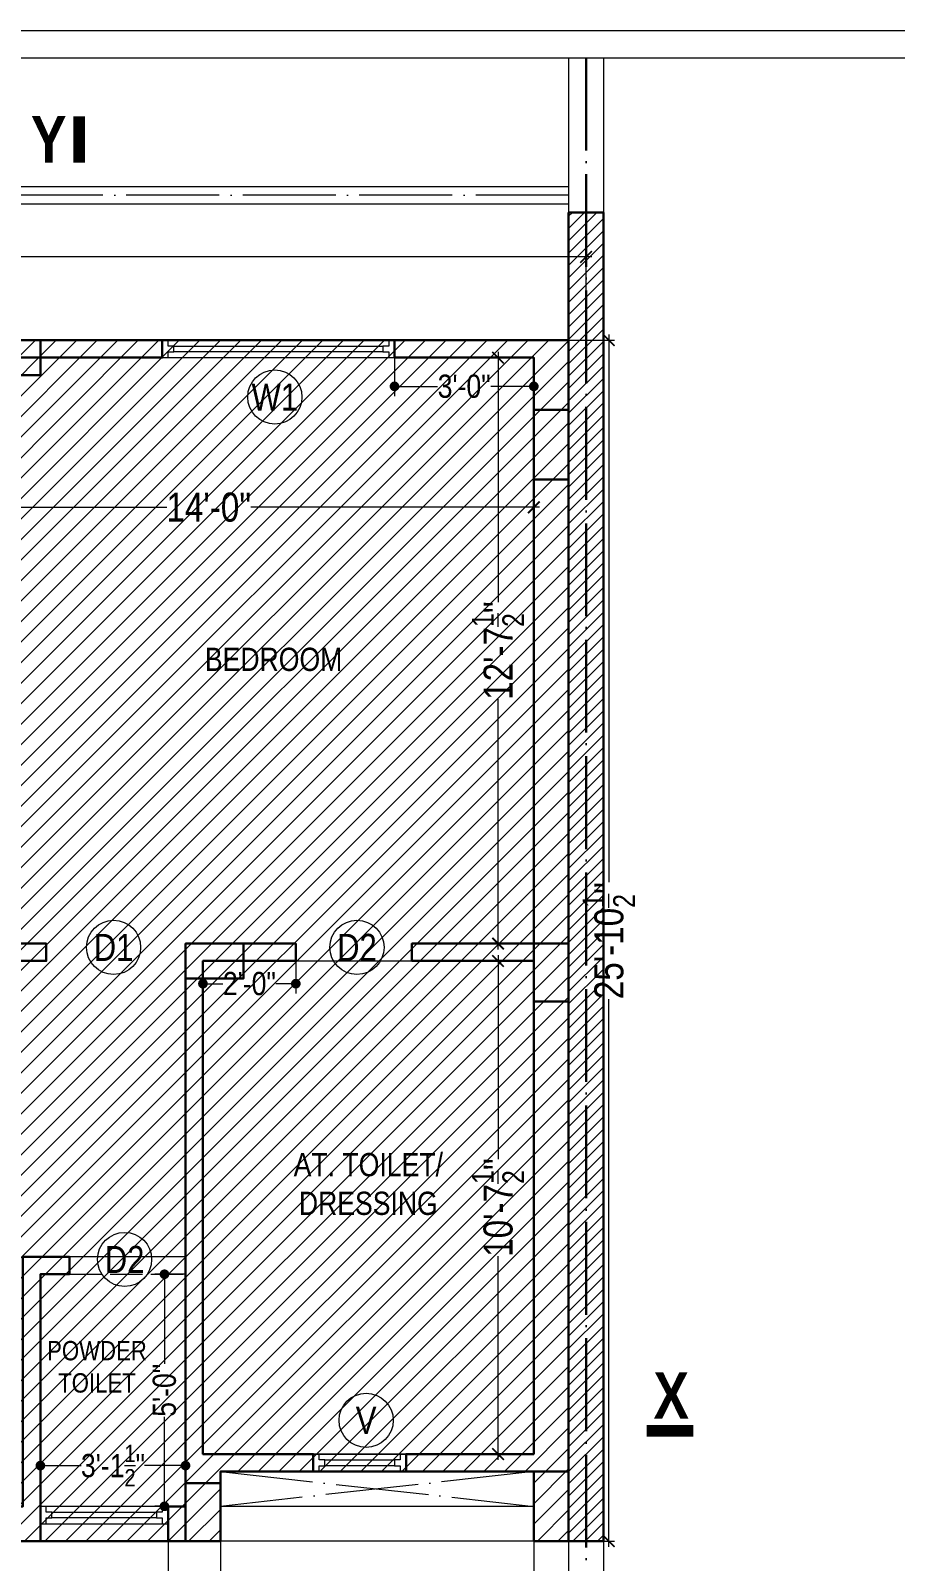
# Model space of a CAD drawing. Header units: millimetres. Extents: x 56222 to 163527, y -177397 to -121287.
# Drawn here: x 159603.4 to 159826.8, y -176637.9 to -176242.2 of the extents above; entities that cross this region are included whole.
import ezdxf

# ---------------------------------------------------------------- set-up
doc = ezdxf.new("R2010")
doc.units = ezdxf.units.MM
doc.header["$MEASUREMENT"] = 0
doc.header["$PDMODE"] = 35
doc.linetypes.add('ACAD_ISO02W100', pattern=[15, 12, -3])
doc.linetypes.add('ACAD_ISO04W100', pattern=[30, 24, -3, 0, -3])
doc.layers.get('Defpoints').update_dxf_attribs({"color": 220})
for name, color, linetype, lineweight in [('COLUMN', 1, 'Continuous', 30), ('FIRST FLOOR ( DIM )', 250, 'Continuous', 9), ('GROUND FLOOR', 7, 'Continuous', 9), ('GROUND FLOOR  ( HATCH )', 251, 'Continuous', 9), ('GROUND FLOOR ( DW_RAIL )', 7, 'Continuous', 9), ('SECOND FLOOR', 7, 'Continuous', 9), ('SECOND FLOOR  ( PLINE )', 251, 'Continuous', 30), ('SECOND FLOOR ( DIM )', 7, 'Continuous', 9), ('SECOND FLOOR ( DW_RAIL )', 7, 'Continuous', 9), ('SECOND FLOOR ( PLine )', 7, 'Continuous', 30), ('SECOND FLOOR ( TEXT )', 7, 'Continuous', 9), ('SECTION', 7, 'Continuous', 9), ('X_PLOT', 1, 'Continuous', 9), ('X_SHEET', 7, 'Continuous', 9), ('XX~SLAB ( HATCH )', 7, 'Continuous', 9)]:
    doc.layers.add(name, color=color, linetype=linetype, lineweight=lineweight)
doc.layers.add('XX~SLAB ( PLINE )', color=251, linetype='Continuous', plot=False)
doc.styles.add('Cn BT~6', font='swissc.ttf', dxfattribs={"height": 6})
doc.styles.add("Cn_BT_0'-0", font='swissc.ttf')
doc.styles.add('Cn_BT_7', font='swissc.ttf', dxfattribs={"height": 7})
doc.styles.add('Cn_BT_7½', font='swissc.ttf', dxfattribs={"height": 7.5})
doc.styles.add('KATHA', font='swissc.ttf')
doc.dimstyles.new('Cn BT~6', dxfattribs={"dimtxt": 0.18, "dimasz": 2.5, "dimexe": 2.5, "dimexo": 0, "dimgap": 0.09, "dimtad": 0, "dimdec": 3, "dimzin": 3, "dimdsep": 46, "dimlunit": 4, "dimtxsty": 'Cn BT~6', "dimblk": 'DOT', "dimcen": 0.09, "dimdle": 2, "dimclrd": 250, "dimclre": 250, "dimclrt": 5, "dimadec": 0, "dimazin": 0, "dimtfac": 0.75, "dimtdec": 3, "dimtofl": 0, "dimtmove": 0, "dimatfit": 3, "dimfxl": 1, "dimtolj": 1, "dimtzin": 0, "dimlwd": 15, "dimlwe": 15, "dimarcsym": 0})
doc.dimstyles.new('Cn_BT_7½', dxfattribs={"dimtxt": 9, "dimasz": 3, "dimexe": 1.5, "dimexo": 0, "dimgap": 0.09, "dimtad": 0, "dimdec": 3, "dimzin": 3, "dimdsep": 46, "dimlunit": 4, "dimtxsty": 'Cn_BT_7½', "dimblk": 'ARCHTICK', "dimcen": 0.09, "dimdle": 1.5, "dimclrd": 251, "dimclre": 251, "dimclrt": 14, "dimadec": 0, "dimazin": 0, "dimtfac": 0.75, "dimtdec": 3, "dimtofl": 0, "dimtmove": 0, "dimatfit": 3, "dimfxl": 0, "dimtolj": 1, "dimtzin": 0, "dimlwd": 15, "dimlwe": 15, "dimarcsym": 0})

# ---------------------------------------------------------------- blocks, each defined once
blk = doc.blocks.new('_ArchTick')
at = {"color": 0, "linetype": 'ByBlock', "const_width": 0.15}
blk.add_lwpolyline([(-0.5, -0.5), (0.5, 0.5)], dxfattribs=at)
blk = doc.blocks.new('*D356')
at = {"layer": 'Defpoints', "color": 0, "transparency": 16777216}
for p in [(159742.38, -176322.2), (159737.88, -176632.7), (159752.76, -176632.7)]:
    blk.add_point(p, dxfattribs=at)
at = {"layer": 'SECOND FLOOR ( DIM )', "color": 251, "lineweight": 15, "transparency": 16777216}
for p, q in [((159752.76, -176320.7), (159752.76, -176462.3)), ((159742.38, -176322.2), (159754.26, -176322.2)), ((159752.76, -176634.2), (159752.76, -176492.6)), ((159737.88, -176632.7), (159754.26, -176632.7))]:
    blk.add_line(p, q, dxfattribs=at)
at = {"layer": 'SECOND FLOOR ( DIM )', "color": 251, "lineweight": 15, "transparency": 16777216, "xscale": 3, "yscale": 3, "zscale": 3}
for p, rotation in [((159752.76, -176322.2), 90), ((159752.76, -176632.7), 270)]:
    blk.add_blockref('_ArchTick', p, dxfattribs=dict(at, rotation=rotation))
at = {"layer": 'SECOND FLOOR ( DIM )', "color": 14, "transparency": 16777216, "insert": (159752.76, -176477.45), "char_height": 7.5, "attachment_point": 5, "rotation": 90, "style": 'Cn_BT_7½'}
blk.add_mtext('\\A1;25\'-10{\\H0.750000x;\\S1/2;}"', dxfattribs=at)
blk = doc.blocks.new('*D355')
at = {"layer": 'Defpoints', "color": 0, "transparency": 16777216}
for p in [(159733.38, -176482.7), (159724.13, -176610.2), (159733.38, -176610.2)]:
    blk.add_point(p, dxfattribs=at)
at = {"layer": 'SECOND FLOOR ( DIM )', "color": 251, "lineweight": 15, "transparency": 16777216}
for p, q in [((159733.38, -176482.7), (159722.63, -176482.7)), ((159724.13, -176481.2), (159724.13, -176533.92)), ((159724.13, -176611.7), (159724.13, -176558.98)), ((159733.38, -176610.2), (159722.63, -176610.2))]:
    blk.add_line(p, q, dxfattribs=at)
at = {"layer": 'SECOND FLOOR ( DIM )', "color": 251, "lineweight": 15, "transparency": 16777216, "xscale": 3, "yscale": 3, "zscale": 3}
for p, rotation in [((159724.13, -176482.7), 90), ((159724.13, -176610.2), 270)]:
    blk.add_blockref('_ArchTick', p, dxfattribs=dict(at, rotation=rotation))
at = {"layer": 'SECOND FLOOR ( DIM )', "color": 14, "transparency": 16777216, "insert": (159724.13, -176546.45), "char_height": 7.5, "attachment_point": 5, "rotation": 90, "style": 'Cn_BT_7½'}
blk.add_mtext('\\A1;10\'-7{\\H0.750000x;\\S1/2;}"', dxfattribs=at)
blk = doc.blocks.new('*D354')
at = {"layer": 'Defpoints', "color": 0, "transparency": 16777216}
for p in [(159733.38, -176326.7), (159724.13, -176478.2), (159733.38, -176478.2)]:
    blk.add_point(p, dxfattribs=at)
at = {"layer": 'SECOND FLOOR ( DIM )', "color": 251, "lineweight": 15, "transparency": 16777216}
for p, q in [((159733.38, -176326.7), (159722.63, -176326.7)), ((159724.13, -176325.2), (159724.13, -176389.92)), ((159724.13, -176479.7), (159724.13, -176414.98)), ((159733.38, -176478.2), (159722.63, -176478.2))]:
    blk.add_line(p, q, dxfattribs=at)
at = {"layer": 'SECOND FLOOR ( DIM )', "color": 251, "lineweight": 15, "transparency": 16777216, "xscale": 3, "yscale": 3, "zscale": 3}
for p, rotation in [((159724.13, -176326.7), 90), ((159724.13, -176478.2), 270)]:
    blk.add_blockref('_ArchTick', p, dxfattribs=dict(at, rotation=rotation))
at = {"layer": 'SECOND FLOOR ( DIM )', "color": 14, "transparency": 16777216, "insert": (159724.13, -176402.45), "char_height": 7.5, "attachment_point": 5, "rotation": 90, "style": 'Cn_BT_7½'}
blk.add_mtext('\\A1;12\'-7{\\H0.750000x;\\S1/2;}"', dxfattribs=at)
blk = doc.blocks.new('*D353')
at = {"layer": 'Defpoints', "color": 0, "transparency": 16777216}
for p in [(159565.38, -176355.2), (159733.38, -176355.2), (159733.38, -176365.4)]:
    blk.add_point(p, dxfattribs=at)
at = {"layer": 'SECOND FLOOR ( DIM )', "color": 251, "lineweight": 15, "transparency": 16777216}
for p, q in [((159565.38, -176355.2), (159565.38, -176366.9)), ((159733.38, -176355.2), (159733.38, -176366.9)), ((159563.88, -176365.4), (159638.52, -176365.4)), ((159734.88, -176365.4), (159660.24, -176365.4))]:
    blk.add_line(p, q, dxfattribs=at)
at = {"layer": 'SECOND FLOOR ( DIM )', "color": 251, "lineweight": 15, "transparency": 16777216, "xscale": 3, "yscale": 3, "zscale": 3, "rotation": 180}
blk.add_blockref('_ArchTick', (159565.38, -176365.4), dxfattribs=at)
at = {"layer": 'SECOND FLOOR ( DIM )', "color": 251, "lineweight": 15, "transparency": 16777216, "xscale": 3, "yscale": 3, "zscale": 3}
blk.add_blockref('_ArchTick', (159733.38, -176365.4), dxfattribs=at)
at = {"layer": 'SECOND FLOOR ( DIM )', "color": 14, "transparency": 16777216, "insert": (159649.38, -176365.4), "char_height": 7.5, "attachment_point": 5, "style": 'Cn_BT_7½'}
blk.add_mtext('\\A1;14\'-0"', dxfattribs=at)
blk = doc.blocks.new('*D351')
at = {"layer": 'Defpoints', "color": 0, "transparency": 16777216}
for p in [(159341.88, -176300.64), (159341.88, -176322.2), (159746.88, -176322.2)]:
    blk.add_point(p, dxfattribs=at)
at = {"layer": 'SECOND FLOOR ( DIM )', "color": 251, "lineweight": 15, "transparency": 16777216}
for p, q in [((159340.38, -176300.64), (159528.84, -176300.64)), ((159341.88, -176322.2), (159341.88, -176299.14)), ((159748.38, -176300.64), (159550.91, -176300.64)), ((159746.88, -176322.2), (159746.88, -176299.14))]:
    blk.add_line(p, q, dxfattribs=at)
at = {"layer": 'SECOND FLOOR ( DIM )', "color": 251, "lineweight": 15, "transparency": 16777216, "xscale": 3, "yscale": 3, "zscale": 3, "rotation": 180}
blk.add_blockref('_ArchTick', (159341.88, -176300.64), dxfattribs=at)
at = {"layer": 'SECOND FLOOR ( DIM )', "color": 251, "lineweight": 15, "transparency": 16777216, "xscale": 3, "yscale": 3, "zscale": 3}
blk.add_blockref('_ArchTick', (159746.88, -176300.64), dxfattribs=at)
at = {"layer": 'SECOND FLOOR ( DIM )', "color": 14, "transparency": 16777216, "insert": (159539.88, -176300.64), "char_height": 7.5, "attachment_point": 5, "style": 'Cn_BT_7½'}
blk.add_mtext('\\A1;33\'-9"', dxfattribs=at)
blk = doc.blocks.new('*D346')
at = {"layer": 'Defpoints', "color": 0, "transparency": 16777216}
for p in [(159638.88, -176632.7), (159652.38, -176632.7), (159652.38, -176644.87)]:
    blk.add_point(p, dxfattribs=at)
at = {"layer": 'SECOND FLOOR ( DIM )', "color": 251, "lineweight": 15, "transparency": 16777216}
for p, q in [((159638.88, -176632.7), (159638.88, -176646.37)), ((159652.38, -176632.7), (159652.38, -176646.37)), ((159637.38, -176644.87), (159653.88, -176644.87)), ((159645.63, -176644.87), (159645.85, -176654.15)), ((159645.85, -176654.15), (159646.03, -176654.15))]:
    blk.add_line(p, q, dxfattribs=at)
at = {"layer": 'SECOND FLOOR ( DIM )', "color": 251, "lineweight": 15, "transparency": 16777216, "xscale": 3, "yscale": 3, "zscale": 3, "rotation": 180}
blk.add_blockref('_ArchTick', (159638.88, -176644.87), dxfattribs=at)
at = {"layer": 'SECOND FLOOR ( DIM )', "color": 251, "lineweight": 15, "transparency": 16777216, "xscale": 3, "yscale": 3, "zscale": 3}
blk.add_blockref('_ArchTick', (159652.38, -176644.87), dxfattribs=at)
at = {"layer": 'SECOND FLOOR ( DIM )', "color": 14, "transparency": 16777216, "insert": (159656.08, -176654.15), "char_height": 7.5, "attachment_point": 5, "style": 'Cn_BT_7½'}
blk.add_mtext('\\A1;1\'-1{\\H0.750000x;\\S1/2;}"', dxfattribs=at)
blk = doc.blocks.new('*D345')
at = {"layer": 'Defpoints', "color": 0, "transparency": 16777216}
for p in [(159652.38, -176632.7), (159733.38, -176632.7), (159733.38, -176644.87)]:
    blk.add_point(p, dxfattribs=at)
at = {"layer": 'SECOND FLOOR ( DIM )', "color": 251, "lineweight": 15, "transparency": 16777216}
for p, q in [((159652.38, -176632.7), (159652.38, -176646.37)), ((159733.38, -176632.7), (159733.38, -176646.37)), ((159650.88, -176644.87), (159684.36, -176644.87)), ((159734.88, -176644.87), (159701.39, -176644.87))]:
    blk.add_line(p, q, dxfattribs=at)
at = {"layer": 'SECOND FLOOR ( DIM )', "color": 251, "lineweight": 15, "transparency": 16777216, "xscale": 3, "yscale": 3, "zscale": 3, "rotation": 180}
blk.add_blockref('_ArchTick', (159652.38, -176644.87), dxfattribs=at)
at = {"layer": 'SECOND FLOOR ( DIM )', "color": 251, "lineweight": 15, "transparency": 16777216, "xscale": 3, "yscale": 3, "zscale": 3}
blk.add_blockref('_ArchTick', (159733.38, -176644.87), dxfattribs=at)
at = {"layer": 'SECOND FLOOR ( DIM )', "color": 14, "transparency": 16777216, "insert": (159692.88, -176644.87), "char_height": 7.5, "attachment_point": 5, "style": 'Cn_BT_7½'}
blk.add_mtext('\\A1;6\'-9"', dxfattribs=at)
blk = doc.blocks.new('*D344')
at = {"layer": 'Defpoints', "color": 0, "transparency": 16777216}
for p in [(159733.38, -176632.7), (159742.38, -176632.7), (159742.38, -176644.87)]:
    blk.add_point(p, dxfattribs=at)
at = {"layer": 'SECOND FLOOR ( DIM )', "color": 251, "lineweight": 15, "transparency": 16777216}
for p, q in [((159733.38, -176632.7), (159733.38, -176646.37)), ((159742.38, -176632.7), (159742.38, -176646.37)), ((159731.88, -176644.87), (159734.22, -176644.87)), ((159743.88, -176644.87), (159741.53, -176644.87))]:
    blk.add_line(p, q, dxfattribs=at)
at = {"layer": 'SECOND FLOOR ( DIM )', "color": 251, "lineweight": 15, "transparency": 16777216, "xscale": 3, "yscale": 3, "zscale": 3, "rotation": 180}
blk.add_blockref('_ArchTick', (159733.38, -176644.87), dxfattribs=at)
at = {"layer": 'SECOND FLOOR ( DIM )', "color": 251, "lineweight": 15, "transparency": 16777216, "xscale": 3, "yscale": 3, "zscale": 3}
blk.add_blockref('_ArchTick', (159742.38, -176644.87), dxfattribs=at)
at = {"layer": 'SECOND FLOOR ( DIM )', "color": 14, "transparency": 16777216, "insert": (159737.88, -176644.87), "char_height": 7.5, "attachment_point": 5, "style": 'Cn_BT_7½'}
blk.add_mtext('\\A1;9"', dxfattribs=at)
blk = doc.blocks.new('_Dot')
at = {"color": 0, "linetype": 'ByBlock', "lineweight": -2}
blk.add_line((-0.5, 0), (-1, 0), dxfattribs=at)
at = {"color": 0, "linetype": 'ByBlock', "const_width": 0.5}
blk.add_lwpolyline([(-0.25, 0, 1), (0.25, 0, 1)], format="xyb", close=True, dxfattribs=at)
blk = doc.blocks.new('*D341')
at = {"layer": 'Defpoints', "color": 0, "transparency": 16777216}
for p in [(159605.88, -176605.7), (159643.38, -176605.7), (159643.38, -176613.17)]:
    blk.add_point(p, dxfattribs=at)
at = {"layer": 'SECOND FLOOR ( DIM )', "color": 250, "lineweight": 15, "transparency": 16777216}
for p, q in [((159605.88, -176605.7), (159605.88, -176615.67)), ((159643.38, -176605.7), (159643.38, -176615.67)), ((159608.38, -176613.17), (159616.43, -176613.17)), ((159640.88, -176613.17), (159632.82, -176613.17))]:
    blk.add_line(p, q, dxfattribs=at)
at = {"layer": 'SECOND FLOOR ( DIM )', "color": 250, "lineweight": 15, "transparency": 16777216, "xscale": 2.5, "yscale": 2.5, "zscale": 2.5, "rotation": 180}
blk.add_blockref('_Dot', (159605.88, -176613.17), dxfattribs=at)
at = {"layer": 'SECOND FLOOR ( DIM )', "color": 250, "lineweight": 15, "transparency": 16777216, "xscale": 2.5, "yscale": 2.5, "zscale": 2.5}
blk.add_blockref('_Dot', (159643.38, -176613.17), dxfattribs=at)
at = {"layer": 'SECOND FLOOR ( DIM )', "color": 5, "transparency": 16777216, "insert": (159624.63, -176613.17), "char_height": 6, "attachment_point": 5, "style": 'Cn BT~6'}
blk.add_mtext('\\A1;3\'-1{\\H0.750000x;\\S1/2;}"', dxfattribs=at)
blk = doc.blocks.new('*D340')
at = {"layer": 'Defpoints', "color": 0, "transparency": 16777216}
for p in [(159637.94, -176563.7), (159643.38, -176563.7), (159643.38, -176623.7)]:
    blk.add_point(p, dxfattribs=at)
at = {"layer": 'SECOND FLOOR ( DIM )', "color": 250, "lineweight": 15, "transparency": 16777216}
for p, q in [((159643.38, -176563.7), (159635.44, -176563.7)), ((159637.94, -176566.2), (159637.94, -176586.85)), ((159637.94, -176621.2), (159637.94, -176600.55)), ((159643.38, -176623.7), (159635.44, -176623.7))]:
    blk.add_line(p, q, dxfattribs=at)
at = {"layer": 'SECOND FLOOR ( DIM )', "color": 250, "lineweight": 15, "transparency": 16777216, "xscale": 2.5, "yscale": 2.5, "zscale": 2.5}
for p, rotation in [((159637.94, -176563.7), 90), ((159637.94, -176623.7), 270)]:
    blk.add_blockref('_Dot', p, dxfattribs=dict(at, rotation=rotation))
at = {"layer": 'SECOND FLOOR ( DIM )', "color": 5, "transparency": 16777216, "insert": (159637.94, -176593.7), "char_height": 6, "attachment_point": 5, "rotation": 90, "style": 'Cn BT~6'}
blk.add_mtext('\\A1;5\'-0"', dxfattribs=at)
blk = doc.blocks.new('*D338')
at = {"layer": 'Defpoints', "color": 0, "transparency": 16777216}
for p in [(159647.88, -176482.7), (159671.88, -176482.7), (159671.88, -176488.57)]:
    blk.add_point(p, dxfattribs=at)
at = {"layer": 'SECOND FLOOR ( DIM )', "color": 250, "lineweight": 15, "transparency": 16777216}
for p, q in [((159647.88, -176482.7), (159647.88, -176491.07)), ((159671.88, -176482.7), (159671.88, -176491.07)), ((159650.38, -176488.57), (159653.05, -176488.57)), ((159669.38, -176488.57), (159666.7, -176488.57))]:
    blk.add_line(p, q, dxfattribs=at)
at = {"layer": 'SECOND FLOOR ( DIM )', "color": 250, "lineweight": 15, "transparency": 16777216, "xscale": 2.5, "yscale": 2.5, "zscale": 2.5, "rotation": 180}
blk.add_blockref('_Dot', (159647.88, -176488.57), dxfattribs=at)
at = {"layer": 'SECOND FLOOR ( DIM )', "color": 250, "lineweight": 15, "transparency": 16777216, "xscale": 2.5, "yscale": 2.5, "zscale": 2.5}
blk.add_blockref('_Dot', (159671.88, -176488.57), dxfattribs=at)
at = {"layer": 'SECOND FLOOR ( DIM )', "color": 5, "transparency": 16777216, "insert": (159659.88, -176488.57), "char_height": 6, "attachment_point": 5, "style": 'Cn BT~6'}
blk.add_mtext('\\A1;2\'-0"', dxfattribs=at)
blk = doc.blocks.new('*D334')
at = {"layer": 'Defpoints', "color": 0, "transparency": 16777216}
for p in [(159697.38, -176326.7), (159733.38, -176326.7), (159733.38, -176334.13)]:
    blk.add_point(p, dxfattribs=at)
at = {"layer": 'FIRST FLOOR ( DIM )', "color": 250, "lineweight": 15, "transparency": 16777216}
for p, q in [((159697.38, -176326.7), (159697.38, -176336.63)), ((159733.38, -176326.7), (159733.38, -176336.63)), ((159699.88, -176334.13), (159708.52, -176334.13)), ((159730.88, -176334.13), (159722.24, -176334.13))]:
    blk.add_line(p, q, dxfattribs=at)
at = {"layer": 'FIRST FLOOR ( DIM )', "color": 250, "lineweight": 15, "transparency": 16777216, "xscale": 2.5, "yscale": 2.5, "zscale": 2.5, "rotation": 180}
blk.add_blockref('_Dot', (159697.38, -176334.13), dxfattribs=at)
at = {"layer": 'FIRST FLOOR ( DIM )', "color": 250, "lineweight": 15, "transparency": 16777216, "xscale": 2.5, "yscale": 2.5, "zscale": 2.5}
blk.add_blockref('_Dot', (159733.38, -176334.13), dxfattribs=at)
at = {"layer": 'FIRST FLOOR ( DIM )', "color": 5, "transparency": 16777216, "insert": (159715.38, -176334.13), "char_height": 6, "attachment_point": 5, "style": 'Cn BT~6'}
blk.add_mtext('\\A1;3\'-0"', dxfattribs=at)

msp = doc.modelspace()

# ---------------------------------------------------------------- hatches: boundary and pattern name
at = {"layer": 'GROUND FLOOR  ( HATCH )'}
h = msp.add_hatch(dxfattribs=at)
h.set_pattern_fill('ANSI31', color=6, scale=18, style=0)
h.set_pattern_definition([(45, (43210.6903, -14013.5263), (-1.590990258, 1.590990258), [])])
h.paths.add_polyline_path([(159751.3762, -176289.2007), (159742.37621, -176289.2007), (159742.37621, -176632.70071), (159751.3762, -176632.70071)])
at = {"layer": 'XX~SLAB ( HATCH )'}
h = msp.add_hatch(dxfattribs=at)
h.set_pattern_fill('ANSI31', color=256, scale=30, style=0)
h.set_pattern_definition([(45, (159341.8762, -176632.7007), (-2.65165, 2.65165), [])])
h.paths.add_polyline_path([(159341.87621, -176322.2007), (159742.3762, -176322.2007), (159742.3762, -176632.70071), (159733.37621, -176632.7007), (159733.37621, -176614.7007), (159652.37621, -176614.7007), (159652.37621, -176632.7007), (159601.37621, -176632.7007), (159574.37621, -176632.7007), (159496.37621, -176632.7007), (159496.37621, -176530.7007), (159341.87621, -176530.7007)])

# ---------------------------------------------------------------- linework, layer by layer
at = {"layer": 'COLUMN'}
for points in [[(159596.87621, -176322.2007), (159605.87621, -176322.2007), (159605.87621, -176331.2007), (159596.87621, -176331.2007)], [(159733.37621, -176340.2007), (159742.37621, -176340.2007), (159742.37621, -176358.2007), (159733.37621, -176358.2007)], [(159658.37621, -176478.2007), (159658.37621, -176487.2007), (159643.37621, -176487.2007), (159643.37621, -176478.2007)], [(159733.3762, -176478.2007), (159742.3762, -176478.2007), (159742.3762, -176493.2007), (159733.3762, -176493.2007)], [(159733.37621, -176614.7007), (159742.37621, -176614.7007), (159742.37621, -176632.7007), (159733.37621, -176632.7007)], [(159643.37621, -176617.70071), (159652.37621, -176617.70071), (159652.37621, -176632.7007), (159643.37621, -176632.7007)]]:
    msp.add_lwpolyline(points, close=True, dxfattribs=at)
at = {"layer": 'FIRST FLOOR ( DIM )', "color": 5}
for centre in [(159666.4516, -176336.89263), (159624.78423, -176479.18488), (159687.66838, -176479.18488), (159627.62785, -176559.86975), (159690.04932, -176601.45593)]:
    msp.add_circle(centre, 7, dxfattribs=at)
at = {"layer": 'GROUND FLOOR'}
for p, q in [((159742.3762, -176249.15184), (159742.3762, -176770.08465)), ((159742.37621, -176249.15184), (159742.37621, -176346.2007)), ((159751.37621, -176249.15184), (159751.37621, -176770.08465)), ((159242.12621, -176282.4507), (159742.3762, -176282.4507)), ((159246.62621, -176286.9507), (159742.3762, -176286.9507)), ((159676.37621, -176610.2007), (159676.37621, -176614.7007)), ((159700.37621, -176610.2007), (159700.37621, -176614.7007))]:
    msp.add_line(p, q, dxfattribs=at)
at = {"layer": 'GROUND FLOOR', "color": 1, "linetype": 'ACAD_ISO04W100'}
msp.add_line((159746.87621, -176249.15184), (159746.87621, -176632.7007), dxfattribs=at)
msp.add_lwpolyline([(159742.3762, -176284.7007), (159244.37621, -176284.7007), (159244.37621, -176747.2007), (159742.37621, -176747.2007)], dxfattribs=at)
at = {"layer": 'GROUND FLOOR', "color": 6, "lineweight": 30}
msp.add_lwpolyline([(159751.3762, -176289.2007), (159742.37621, -176289.2007), (159742.37621, -176632.70071), (159751.3762, -176632.70071)], close=True, dxfattribs=at)
at = {"layer": 'GROUND FLOOR ( DW_RAIL )'}
for points in [[(159700.37621, -176610.2007), (159698.87621, -176610.2007), (159698.87621, -176611.7007), (159697.37621, -176611.7007), (159697.37621, -176613.2007), (159679.37621, -176613.2007), (159679.37621, -176611.7007), (159677.87621, -176611.7007), (159677.87621, -176610.2007), (159676.37621, -176610.2007), (159676.37621, -176614.7007), (159677.87621, -176614.7007), (159677.87621, -176613.2007), (159679.37621, -176613.2007), (159679.37621, -176611.7007), (159697.37621, -176611.7007), (159697.37621, -176613.2007), (159698.87621, -176613.2007), (159698.87621, -176614.7007), (159700.37621, -176614.7007), (159700.37621, -176610.2007), (159676.37621, -176610.2007), (159676.37621, -176614.7007), (159700.37621, -176614.7007)], [(159638.87621, -176623.7007), (159637.37621, -176623.7007), (159637.37621, -176625.2007), (159635.87621, -176625.2007), (159635.87621, -176626.7007), (159608.87621, -176626.7007), (159608.87621, -176625.2007), (159607.37621, -176625.2007), (159607.37621, -176623.7007), (159605.87621, -176623.7007), (159605.87621, -176628.2007), (159607.37621, -176628.2007), (159607.37621, -176626.7007), (159608.87621, -176626.7007), (159608.87621, -176625.2007), (159635.87621, -176625.2007), (159635.87621, -176626.7007), (159637.37621, -176626.7007), (159637.37621, -176628.2007), (159638.87621, -176628.2007), (159638.87621, -176623.7007), (159605.87621, -176623.7007), (159605.87621, -176628.2007), (159638.87621, -176628.2007)]]:
    msp.add_lwpolyline(points, close=True, dxfattribs=at)
at = {"layer": 'SECOND FLOOR'}
for p, q in [((159341.87621, -176322.2007), (159742.37621, -176322.2007)), ((159637.37621, -176322.2007), (159637.37621, -176326.7007)), ((159697.37621, -176322.2007), (159697.37621, -176326.7007)), ((159565.37621, -176326.7007), (159733.37621, -176326.7007)), ((159733.37621, -176326.7007), (159733.37621, -176478.2007)), ((159565.37621, -176478.2007), (159607.37621, -176478.2007)), ((159607.37621, -176478.2007), (159607.37621, -176482.7007)), ((159643.37621, -176478.2007), (159643.37621, -176632.7007)), ((159643.37621, -176478.2007), (159671.87621, -176478.2007)), ((159671.87621, -176478.2007), (159671.87621, -176482.7007)), ((159701.87621, -176478.2007), (159733.37621, -176478.2007)), ((159701.87621, -176478.2007), (159701.87621, -176482.7007)), ((159541.37621, -176482.7007), (159607.37621, -176482.7007)), ((159647.87621, -176482.7007), (159647.87621, -176610.2007)), ((159647.87621, -176482.7007), (159733.37621, -176482.7007)), ((159733.37621, -176482.7007), (159733.37621, -176610.2007)), ((159643.37621, -176559.2007), (159601.37621, -176559.2007)), ((159613.37621, -176559.2007), (159613.37621, -176563.7007)), ((159613.37621, -176563.7007), (159605.87621, -176563.7007)), ((159605.87621, -176563.7007), (159605.87621, -176632.7007)), ((159647.87621, -176610.2007), (159733.37621, -176610.2007)), ((159652.37621, -176614.7007), (159733.37621, -176614.7007)), ((159733.37621, -176614.7007), (159733.37621, -176632.7007)), ((159643.37621, -176623.7007), (159605.87621, -176623.7007)), ((159638.87621, -176623.7007), (159638.87621, -176632.7007)), ((159733.37621, -176623.7007), (159652.37621, -176623.7007)), ((159742.37621, -176632.7007), (159496.37621, -176632.7007))]:
    msp.add_line(p, q, dxfattribs=at)
at = {"layer": 'SECOND FLOOR', "linetype": 'ACAD_ISO02W100', "ltscale": 0.7}
msp.add_line((159613.37621, -176563.7007), (159643.37621, -176563.7007), dxfattribs=at)
at = {"layer": 'SECOND FLOOR', "color": 1, "linetype": 'ACAD_ISO04W100'}
for p, q in [((159652.37621, -176614.7007), (159733.37621, -176623.7007)), ((159733.37621, -176614.7007), (159652.37621, -176623.7007))]:
    msp.add_line(p, q, dxfattribs=at)
at = {"layer": 'SECOND FLOOR  ( PLINE )'}
for points in [[(159637.37621, -176322.2007), (159505.37621, -176322.2007), (159505.37621, -176326.7007), (159560.87621, -176326.7007), (159560.87621, -176478.2007), (159541.37621, -176478.2007), (159541.37621, -176482.7007), (159607.37621, -176482.7007), (159607.37621, -176478.2007), (159565.37621, -176478.2007), (159565.37621, -176326.7007), (159637.37621, -176326.7007)], [(159742.37621, -176322.2007), (159697.37621, -176322.2007), (159697.37621, -176326.7007), (159733.37621, -176326.7007), (159733.37621, -176478.2007), (159701.87621, -176478.2007), (159701.87621, -176482.7007), (159733.37621, -176482.7007), (159733.37621, -176610.2007), (159700.37621, -176610.2007), (159700.37621, -176614.7007), (159733.37621, -176614.7007), (159733.37621, -176632.7007), (159742.37621, -176632.7007)], [(159643.37621, -176478.2007), (159671.87621, -176478.2007), (159671.87621, -176482.7007), (159647.87621, -176482.7007), (159647.87621, -176610.2007), (159676.37621, -176610.2007), (159676.37621, -176614.7007), (159652.37621, -176614.7007), (159652.37621, -176617.70071), (159643.37621, -176617.70071)], [(159638.87621, -176632.7007), (159643.37621, -176632.7007), (159643.37621, -176623.7007), (159638.87621, -176623.7007)]]:
    msp.add_lwpolyline(points, close=True, dxfattribs=at)
at = {"layer": 'SECOND FLOOR ( DW_RAIL )'}
msp.add_lwpolyline([(159697.37621, -176322.2007), (159695.87621, -176322.2007), (159695.87621, -176323.7007), (159694.37621, -176323.7007), (159694.37621, -176325.2007), (159640.37621, -176325.2007), (159640.37621, -176323.7007), (159638.87621, -176323.7007), (159638.87621, -176322.2007), (159637.37621, -176322.2007), (159637.37621, -176326.7007), (159638.87621, -176326.7007), (159638.87621, -176325.2007), (159640.37621, -176325.2007), (159640.37621, -176323.7007), (159694.37621, -176323.7007), (159694.37621, -176325.2007), (159695.87621, -176325.2007), (159695.87621, -176326.7007), (159697.37621, -176326.7007), (159697.37621, -176322.2007), (159637.37621, -176322.2007), (159637.37621, -176326.7007), (159697.37621, -176326.7007)], close=True, dxfattribs=at)
at = {"layer": 'SECOND FLOOR ( PLine )'}
msp.add_lwpolyline([(159605.87621, -176632.7007), (159542.87621, -176632.7007), (159542.87621, -176623.7007), (159601.37621, -176623.7007), (159601.37621, -176559.2007), (159613.37621, -176559.2007), (159613.37621, -176563.7007), (159605.87621, -176563.7007)], close=True, dxfattribs=at)
at = {"layer": 'SECTION', "color": 5}
for points in [[(159614.41321, -176698.79478, 12, 12, 0), (159617.41321, -176698.79478, 0, 0, 0), (159617.41321, -176270.29327, 12, 12, 0), (159614.41321, -176270.29327, 12, 12, 0)], [(159313.44577, -176602.7007, 12, 12, 0), (159313.44577, -176605.7007, 0, 0, 0), (159768.57498, -176605.7007, 12, 12, 0), (159768.57498, -176602.7007, 12, 12, 0)]]:
    msp.add_lwpolyline(points, format="xyseb", dxfattribs=at)
at = {"layer": 'X_PLOT', "linetype": 'ACAD_ISO04W100', "lineweight": 30}
msp.add_line((159746.8762, -176249.15184), (159746.8762, -176744.9507), dxfattribs=at)
at = {"layer": 'X_SHEET'}
for points in [[(159957.43786, -176777.08465), (159190.28949, -176777.08465), (159190.28949, -176242.15184), (159957.43786, -176242.15184)], [(159950.43786, -176770.08465), (159197.28949, -176770.08465), (159197.28949, -176249.15184), (159950.43786, -176249.15184)]]:
    msp.add_lwpolyline(points, close=True, dxfattribs=at)
at = {"layer": 'XX~SLAB ( PLINE )', "lineweight": 30}
msp.add_lwpolyline([(159341.87621, -176322.2007), (159742.3762, -176322.2007), (159742.3762, -176632.70071), (159733.37621, -176632.7007), (159733.37621, -176614.7007), (159652.37621, -176614.7007), (159652.37621, -176632.7007), (159601.37621, -176632.7007), (159574.37621, -176632.7007), (159496.37621, -176632.7007), (159496.37621, -176530.7007), (159341.87621, -176530.7007)], close=True, dxfattribs=at)

# ---------------------------------------------------------------- texts
at = {"layer": 'FIRST FLOOR ( DIM )', "color": 5, "char_height": 7, "attachment_point": 5, "style": 'Cn_BT_7'}
for s, insert in [('W1', (159666.4516, -176336.89263)), ('D1', (159624.78423, -176479.18488)), ('D2', (159687.66838, -176479.18488)), ('D2', (159627.62785, -176559.86975)), ('V', (159690.04932, -176601.45593))]:
    msp.add_mtext(s, dxfattribs=dict(at, insert=insert))
at = {"layer": 'SECOND FLOOR ( TEXT )', "attachment_point": 5}
for s, insert, char_height, style in [('BEDROOM', (159666.13857, -176404.75416), 6, 'KATHA'), ('AT. TOILET/\\PDRESSING', (159690.61349, -176540.39503), 6, 'KATHA'), ('POWDER\\PTOILET', (159620.49522, -176587.6559), 5, "Cn_BT_0'-0")]:
    msp.add_mtext(s, dxfattribs=dict(at, insert=insert, char_height=char_height, style=style))
at = {"layer": 'SECTION', "color": 5, "char_height": 12, "attachment_point": 7, "line_spacing_factor": 1.157143, "style": "Cn_BT_0'-0"}
for s, insert in [('{\\fSwis721 Cn BT|b1|i0|c0|p34;Y}', (159603.43926, -176276.25337)), ('{\\fSwis721 Cn BT|b1|i0|c0|p34;X}', (159764.29862, -176601.06205))]:
    msp.add_mtext(s, dxfattribs=dict(at, insert=insert))

# ---------------------------------------------------------------- dimensions: what is measured, and where the dimension line sits
at = {"layer": 'FIRST FLOOR ( DIM )', "color": 1}
dim = msp.add_linear_dim(base=(159733.37621, -176334.12759), p1=(159697.37621, -176326.7007), p2=(159733.37621, -176326.7007), dimstyle='Cn BT~6', dxfattribs=at)
dim.commit()
dim.dimension.update_dxf_attribs({"geometry": '*D334', "text_midpoint": (159715.37621, -176334.12759)})
at = {"layer": 'SECOND FLOOR ( DIM )'}
dim = msp.add_linear_dim(base=(159341.87621, -176300.64087), p1=(159746.8762, -176322.2007), p2=(159341.87621, -176322.2007), dimstyle='Cn_BT_7½', dxfattribs=at)
dim.commit()
dim.dimension.update_dxf_attribs({"geometry": '*D351', "text_midpoint": (159539.87621, -176300.64087), "dimtype": 160})
dim = msp.add_linear_dim(base=(159752.76455, -176632.7007), p1=(159742.37621, -176322.2007), p2=(159737.87621, -176632.7007), angle=90, dimstyle='Cn_BT_7½', override={"dimtmove": 1}, dxfattribs=at)
dim.commit()
dim.dimension.update_dxf_attribs({"geometry": '*D356', "text_midpoint": (159752.76455, -176477.4507)})
for base, p1, p2, dimstyle, picture, middle in [((159724.13171, -176478.2007), (159733.37621, -176326.7007), (159733.37621, -176478.2007), 'Cn_BT_7½', '*D354', (159724.13171, -176402.4507)), ((159724.13171, -176610.2007), (159733.37621, -176482.7007), (159733.37621, -176610.2007), 'Cn_BT_7½', '*D355', (159724.13171, -176546.4507)), ((159637.93993, -176563.7007), (159643.37621, -176623.7007), (159643.37621, -176563.7007), 'Cn BT~6', '*D340', (159637.93993, -176593.7007))]:
    dim = msp.add_linear_dim(base=base, p1=p1, p2=p2, angle=90, dimstyle=dimstyle, dxfattribs=at)
    dim.commit()
    dim.dimension.update_dxf_attribs({"geometry": picture, "text_midpoint": middle})
for base, p1, p2, dimstyle, picture, middle in [((159733.37621, -176365.4015), (159565.37621, -176355.2007), (159733.37621, -176355.2007), 'Cn_BT_7½', '*D353', (159649.37621, -176365.4015)), ((159671.87621, -176488.56592), (159647.87621, -176482.7007), (159671.87621, -176482.7007), 'Cn BT~6', '*D338', (159659.87621, -176488.56592)), ((159643.37621, -176613.17499), (159605.87621, -176605.7007), (159643.37621, -176605.7007), 'Cn BT~6', '*D341', (159624.62621, -176613.17499))]:
    dim = msp.add_linear_dim(base=base, p1=p1, p2=p2, dimstyle=dimstyle, dxfattribs=at)
    dim.commit()
    dim.dimension.update_dxf_attribs({"geometry": picture, "text_midpoint": middle})
dim = msp.add_linear_dim(base=(159652.37621, -176644.87316), p1=(159638.87621, -176632.7007), p2=(159652.37621, -176632.7007), dimstyle='Cn_BT_7½', override={"dimtmove": 1}, dxfattribs=at)
dim.commit()
dim.dimension.update_dxf_attribs({"geometry": '*D346', "text_midpoint": (159646.12239, -176654.15467), "dimtype": 160})
for base, p1, p2, picture, middle in [((159733.37621, -176644.87316), (159652.37621, -176632.7007), (159733.37621, -176632.7007), '*D345', (159692.87621, -176644.87316)), ((159742.37621, -176644.87316), (159733.37621, -176632.7007), (159742.37621, -176632.7007), '*D344', (159737.87621, -176644.87316))]:
    dim = msp.add_linear_dim(base=base, p1=p1, p2=p2, dimstyle='Cn_BT_7½', override={"dimtmove": 1}, dxfattribs=at)
    dim.commit()
    dim.dimension.update_dxf_attribs({"geometry": picture, "text_midpoint": middle})

doc.saveas('drawing.dxf')
